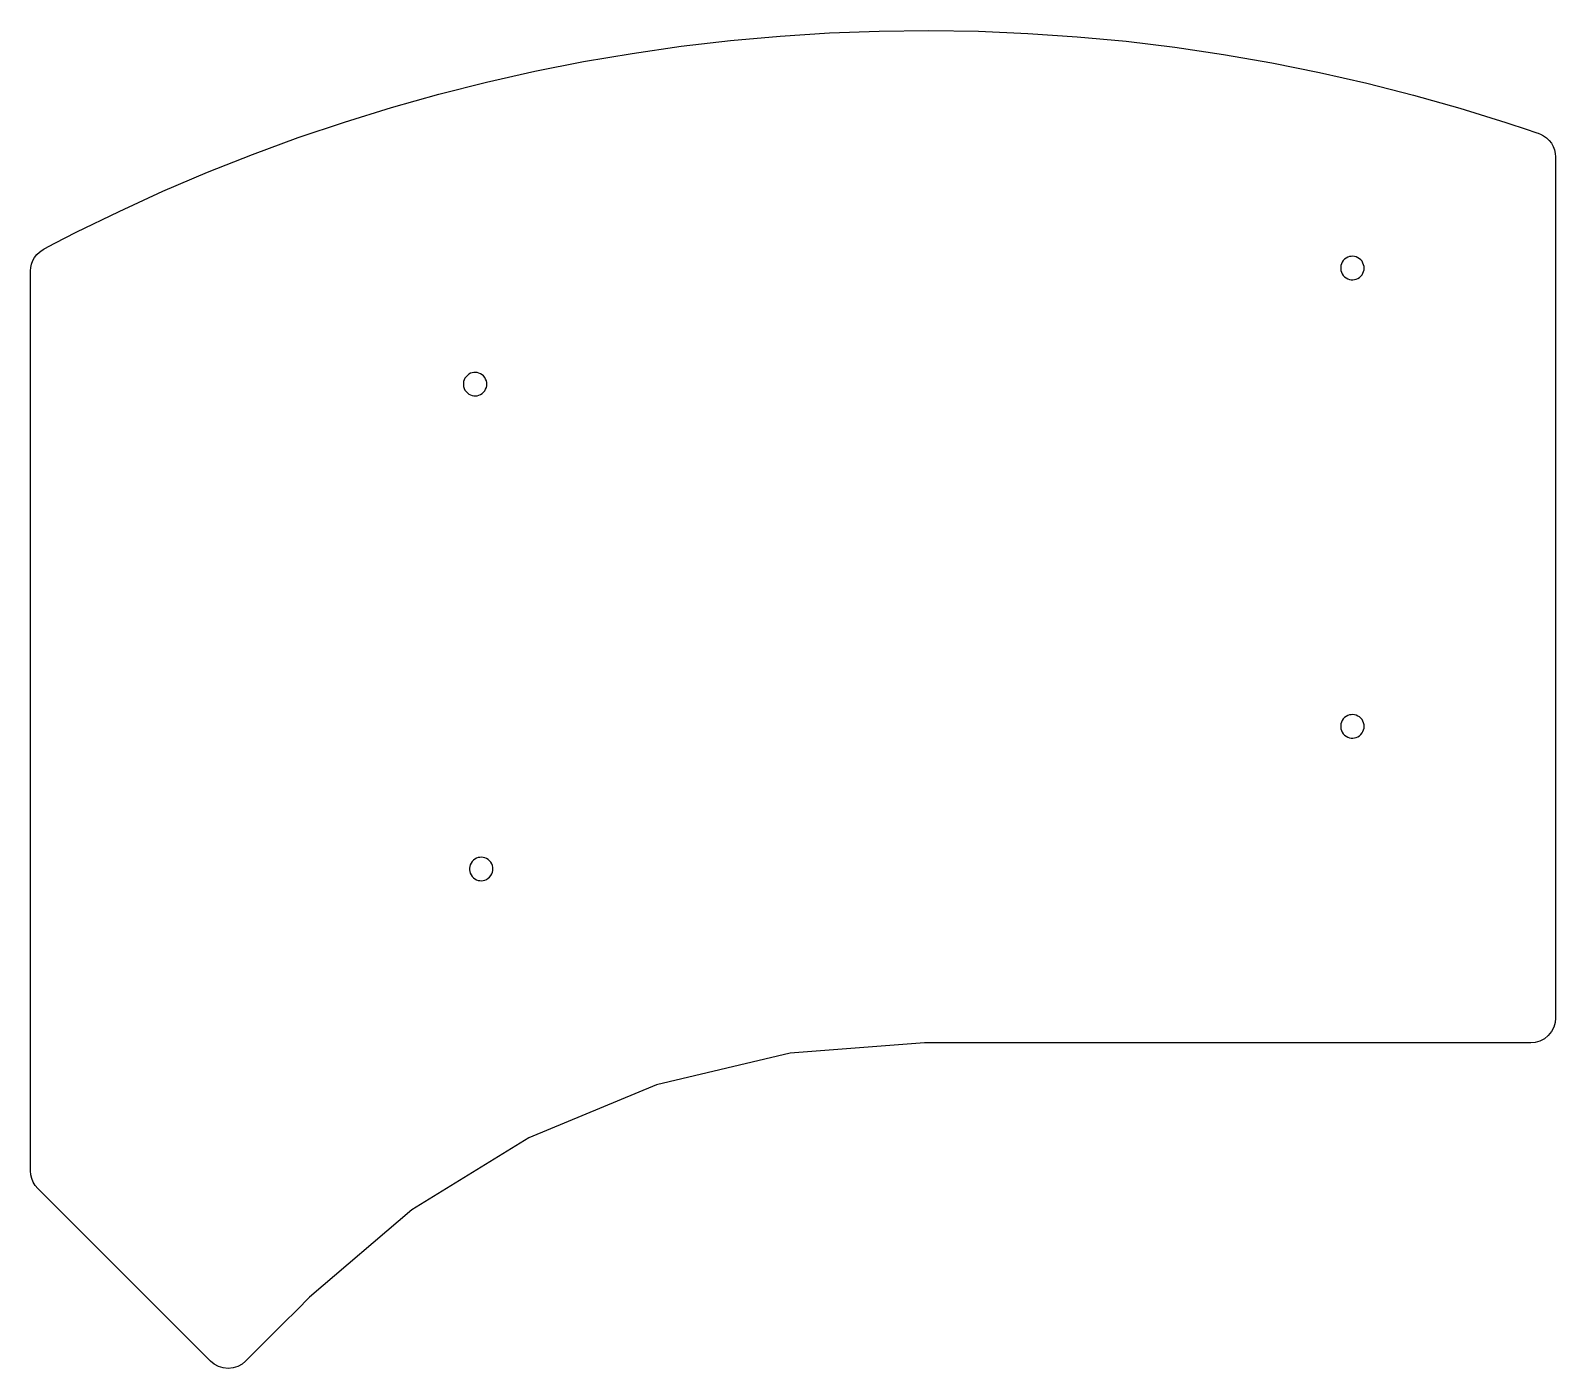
# Model space of a CAD drawing. Header units: millimetres. Extents: x -74 to 52, y 45 to 156.
import ezdxf

# ---------------------------------------------------------------- set-up
doc = ezdxf.new("R2010")
doc.units = ezdxf.units.MM
doc.header["$MEASUREMENT"] = 0
doc.layers.add('0.1mm kerf$Bottom', color=18, linetype='Continuous', true_color=0x000000)

msp = doc.modelspace()

# ---------------------------------------------------------------- linework, layer by layer
at = {"layer": '0.1mm kerf$Bottom'}
for points in [[(-74.28, 136.41), (-74.26, 136.69), (-74.2, 136.98), (-74.09, 137.27), (-73.94, 137.53), (-73.76, 137.77), (-73.54, 137.98), (-73.3, 138.15), (-73.18, 138.22), (-73.13, 138.25), (-72.25, 138.71), (-70.49, 139.62), (-66.91, 141.36), (-63.27, 143.03), (-59.58, 144.61), (-55.83, 146.1), (-52.03, 147.49), (-48.18, 148.79), (-44.29, 150), (-40.35, 151.1), (-36.38, 152.11), (-32.38, 153.01), (-28.34, 153.81), (-24.28, 154.5), (-20.2, 155.09), (-16.11, 155.57), (-12, 155.94), (-7.88, 156.2), (-3.76, 156.35), (0.37, 156.4), (4.48, 156.34), (8.59, 156.16), (12.69, 155.88), (16.77, 155.5), (20.82, 155.01), (24.85, 154.41), (28.86, 153.71), (32.83, 152.92), (36.76, 152.02), (40.65, 151.02), (44.5, 149.94), (48.3, 148.76), (50.18, 148.13), (50.65, 147.97), (50.88, 147.89), (51, 147.85), (51.06, 147.83), (51.19, 147.78), (51.45, 147.65), (51.7, 147.47), (51.92, 147.26), (52.1, 147.02), (52.25, 146.75), (52.36, 146.47), (52.42, 146.18), (52.44, 145.89)], [(52.44, 145.89), (52.44, 131.58), (52.44, 117.26), (52.44, 102.94), (52.44, 88.62), (52.44, 74.3)], [(-74.28, 95.78), (-74.28, 96.4), (-74.28, 97.01), (-74.28, 97.63), (-74.28, 98.25), (-74.28, 98.86), (-74.28, 99.48), (-74.28, 100.09), (-74.28, 100.71), (-74.28, 101.32), (-74.28, 101.94), (-74.28, 102.55), (-74.28, 103.17), (-74.28, 103.78), (-74.28, 104.4), (-74.28, 107.91), (-74.28, 122.16), (-74.28, 136.41)], [(-74.28, 61.59), (-74.28, 68.43), (-74.28, 75.27), (-74.28, 82.11), (-74.28, 88.94), (-74.28, 95.78)], [(52.44, 74.3), (52.4, 73.93), (52.29, 73.55), (52.1, 73.18), (51.84, 72.85), (51.51, 72.58), (51.14, 72.39), (50.76, 72.28), (50.39, 72.25)], [(0, 72.25), (-11.16, 71.38), (-22.26, 68.74), (-32.86, 64.34), (-42.58, 58.37), (-51.09, 51.09)], [(50.39, 72.25), (40.31, 72.25), (30.23, 72.25), (20.15, 72.25), (10.08, 72.25), (0, 72.25)], [(-73.68, 60.14), (-73.89, 60.38), (-74.05, 60.65), (-74.18, 60.96), (-74.25, 61.27), (-74.28, 61.59)], [(-59.31, 45.77), (-62.18, 48.64), (-65.06, 51.52), (-67.93, 54.39), (-70.8, 57.26), (-73.68, 60.14)], [(-51.09, 51.09), (-52.15, 50.02), (-53.22, 48.96), (-54.28, 47.9), (-55.35, 46.83), (-56.41, 45.77)], [(-56.41, 45.77), (-56.7, 45.53), (-57.04, 45.34), (-57.44, 45.21), (-57.86, 45.17), (-58.28, 45.21), (-58.67, 45.34), (-59.02, 45.53), (-59.31, 45.77)]]:
    msp.add_lwpolyline(points, dxfattribs=at)
for points in [[(36.54, 136.65), (36.53, 136.79), (36.49, 136.93), (36.44, 137.07), (36.36, 137.21), (36.26, 137.33), (36.15, 137.43), (36.01, 137.51), (35.87, 137.57), (35.73, 137.61), (35.59, 137.63), (35.46, 137.62), (35.32, 137.6), (35.17, 137.55), (35.04, 137.48), (34.91, 137.38), (34.8, 137.27), (34.72, 137.14), (34.65, 137), (34.61, 136.86), (34.59, 136.72), (34.59, 136.58), (34.61, 136.44), (34.65, 136.3), (34.72, 136.16), (34.8, 136.04), (34.91, 135.92), (35.04, 135.83), (35.17, 135.76), (35.32, 135.71), (35.46, 135.68), (35.59, 135.68), (35.73, 135.69), (35.87, 135.73), (36.01, 135.79), (36.15, 135.87), (36.26, 135.98), (36.36, 136.1), (36.44, 136.23), (36.49, 136.37), (36.53, 136.51)], [(-36.36, 127), (-36.37, 127.14), (-36.4, 127.28), (-36.46, 127.42), (-36.54, 127.55), (-36.63, 127.68), (-36.75, 127.78), (-36.88, 127.86), (-37.02, 127.92), (-37.16, 127.96), (-37.3, 127.97), (-37.44, 127.97), (-37.58, 127.94), (-37.72, 127.9), (-37.86, 127.82), (-37.98, 127.73), (-38.09, 127.62), (-38.18, 127.49), (-38.25, 127.35), (-38.29, 127.21), (-38.31, 127.07), (-38.31, 126.93), (-38.29, 126.79), (-38.25, 126.65), (-38.18, 126.51), (-38.09, 126.38), (-37.98, 126.27), (-37.86, 126.18), (-37.72, 126.1), (-37.58, 126.06), (-37.44, 126.03), (-37.3, 126.03), (-37.16, 126.04), (-37.02, 126.08), (-36.88, 126.14), (-36.75, 126.22), (-36.63, 126.32), (-36.54, 126.45), (-36.46, 126.58), (-36.4, 126.72), (-36.37, 126.86)], [(36.54, 98.55), (36.53, 98.69), (36.49, 98.83), (36.44, 98.97), (36.36, 99.11), (36.26, 99.23), (36.15, 99.33), (36.01, 99.41), (35.87, 99.47), (35.73, 99.51), (35.59, 99.53), (35.46, 99.52), (35.32, 99.5), (35.17, 99.45), (35.04, 99.38), (34.91, 99.28), (34.8, 99.17), (34.72, 99.04), (34.65, 98.9), (34.61, 98.76), (34.59, 98.62), (34.59, 98.48), (34.61, 98.34), (34.65, 98.2), (34.72, 98.06), (34.8, 97.94), (34.91, 97.82), (35.04, 97.73), (35.17, 97.66), (35.32, 97.61), (35.46, 97.58), (35.59, 97.58), (35.73, 97.59), (35.87, 97.63), (36.01, 97.69), (36.15, 97.77), (36.26, 97.88), (36.36, 98), (36.44, 98.13), (36.49, 98.27), (36.53, 98.41)], [(-35.86, 86.69), (-35.86, 86.83), (-35.9, 86.97), (-35.95, 87.11), (-36.03, 87.25), (-36.13, 87.37), (-36.24, 87.47), (-36.38, 87.56), (-36.52, 87.62), (-36.66, 87.65), (-36.8, 87.67), (-36.93, 87.66), (-37.07, 87.64), (-37.22, 87.59), (-37.35, 87.52), (-37.48, 87.42), (-37.59, 87.31), (-37.67, 87.18), (-37.74, 87.05), (-37.78, 86.9), (-37.8, 86.76), (-37.8, 86.63), (-37.78, 86.49), (-37.74, 86.34), (-37.67, 86.21), (-37.59, 86.08), (-37.48, 85.97), (-37.35, 85.87), (-37.22, 85.8), (-37.07, 85.75), (-36.93, 85.73), (-36.8, 85.72), (-36.66, 85.74), (-36.52, 85.77), (-36.38, 85.83), (-36.24, 85.92), (-36.13, 86.02), (-36.03, 86.14), (-35.95, 86.28), (-35.9, 86.42), (-35.86, 86.56)]]:
    msp.add_lwpolyline(points, close=True, dxfattribs=at)

doc.saveas('drawing.dxf')
